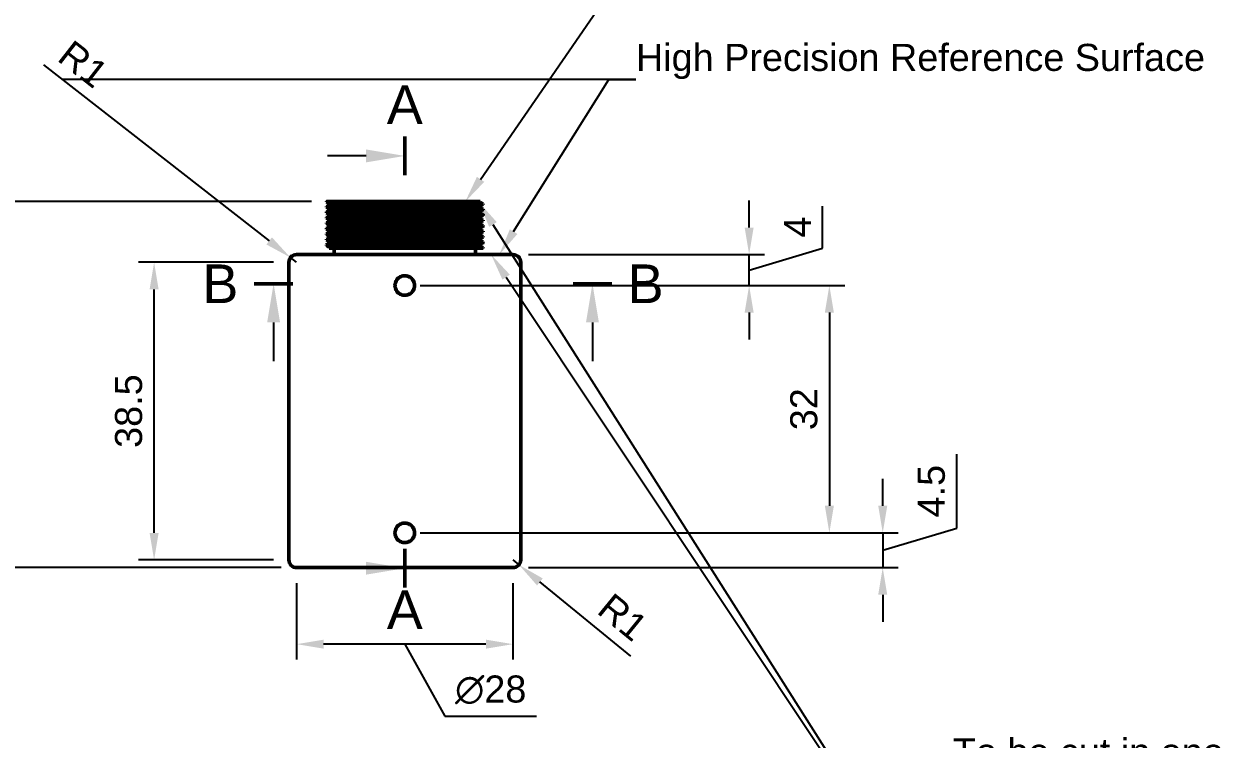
# Model space of a CAD drawing. Header units: millimetres. Extents: x 0 to 420, y 0 to 297.
# Drawn here: x 97.2 to 252.3, y 129.4 to 221.9 of the extents above; entities that cross this region are included whole.
import ezdxf
from ezdxf import colors
from ezdxf.entities.mleader import LeaderData, LeaderLine
from ezdxf.math import Vec2, Vec3

# ---------------------------------------------------------------- set-up
doc = ezdxf.new("R2010")
doc.units = ezdxf.units.MM
doc.header["$LTSCALE"] = 0.75
for name, color, linetype, lineweight in [('Annotations', 7, 'Continuous', 25), ('Dimensions', 7, 'Continuous', 25), ('Visible', 7, 'Continuous', 50)]:
    doc.layers.add(name, color=color, linetype=linetype, lineweight=lineweight)
doc.styles.get("Standard").update_dxf_attribs({"font": 'arial.ttf'})
doc.dimstyles.new('ISO-25', dxfattribs={"dimtxt": 3.5, "dimasz": 3.5, "dimexe": 2, "dimexo": 2, "dimgap": 1.5, "dimtad": 1, "dimzin": 12, "dimdsep": 46, "dimtxsty": 'Standard', "dimcen": 0, "dimclrd": 256, "dimclre": 256, "dimclrt": 256, "dimazin": 3, "dimtp": 0.1, "dimtm": 0.1, "dimtfac": 0.714, "dimtmove": 1, "dimatfit": 3, "dimfxl": 1, "dimtzin": 12, "dimarcsym": 0})

# ---------------------------------------------------------------- blocks, each defined once
blk = doc.blocks.new('*D25')
at = {"layer": 'Defpoints', "color": 0, "transparency": 16777216}
for p in [(114.081286, 191.108781), (131.519978, 191.108781), (131.519978, 152.608781)]:
    blk.add_point(p, dxfattribs=at)
at = {"layer": 'Dimensions', "lineweight": -2, "transparency": 16777216}
for p, q in [((129.519978, 191.108781), (112.081286, 191.108781)), ((114.081286, 156.108781), (114.081286, 187.608781)), ((129.519978, 152.608781), (112.081286, 152.608781))]:
    blk.add_line(p, q, dxfattribs=at)
at = {"layer": 'Dimensions', "transparency": 16777216}
for points in [[(113.497952, 187.608781), (114.664619, 187.608781), (114.081286, 191.108781)], [(113.497952, 156.108781), (114.664619, 156.108781), (114.081286, 152.608781)]]:
    blk.add_solid(points, dxfattribs=at)
at = {"layer": 'Dimensions', "transparency": 16777216, "insert": (110.793087, 171.858781), "char_height": 3.5, "attachment_point": 5, "rotation": 90}
blk.add_mtext('38.5', dxfattribs=at)
blk = doc.blocks.new('*D26')
at = {"layer": 'Defpoints', "color": 0, "transparency": 16777216}
for p in [(82.846948, 198.958781), (136.467244, 198.958781), (132.519978, 151.608781)]:
    blk.add_point(p, dxfattribs=at)
at = {"layer": 'Dimensions', "lineweight": -2, "transparency": 16777216}
for p, q in [((134.467244, 198.958781), (80.846948, 198.958781)), ((82.846948, 155.108781), (82.846948, 195.458781)), ((130.519978, 151.608781), (80.846948, 151.608781))]:
    blk.add_line(p, q, dxfattribs=at)
at = {"layer": 'Dimensions', "transparency": 16777216}
for points in [[(82.263615, 195.458781), (83.430282, 195.458781), (82.846948, 198.958781)], [(82.263615, 155.108781), (83.430282, 155.108781), (82.846948, 151.608781)]]:
    blk.add_solid(points, dxfattribs=at)
at = {"layer": 'Dimensions', "transparency": 16777216, "insert": (79.558749, 175.283781), "char_height": 3.5, "attachment_point": 5, "rotation": 90}
blk.add_mtext('47.35', dxfattribs=at)
blk = doc.blocks.new('*D27')
at = {"layer": 'Defpoints', "color": 0, "transparency": 16777216}
for p in [(132.519978, 151.608781), (160.519978, 151.608781), (132.519978, 141.709286)]:
    blk.add_point(p, dxfattribs=at)
at = {"layer": 'Dimensions', "lineweight": -2, "transparency": 16777216}
for p, q in [((132.519978, 149.608781), (132.519978, 139.709286)), ((160.519978, 149.608781), (160.519978, 139.709286)), ((157.019978, 141.709286), (136.019978, 141.709286)), ((146.519978, 141.709286), (151.725299, 132.408339)), ((151.725299, 132.408339), (163.554084, 132.408339))]:
    blk.add_line(p, q, dxfattribs=at)
at = {"layer": 'Dimensions', "transparency": 16777216}
for points in [[(136.019978, 142.29262), (136.019978, 141.125953), (132.519978, 141.709286)], [(157.019978, 142.29262), (157.019978, 141.125953), (160.519978, 141.709286)]]:
    blk.add_solid(points, dxfattribs=at)
at = {"layer": 'Dimensions', "transparency": 16777216, "insert": (157.639691, 135.79323), "char_height": 3.5, "attachment_point": 5}
blk.add_mtext('∅28', dxfattribs=at)
blk = doc.blocks.new('*D28')
at = {"layer": 'Defpoints', "color": 0, "transparency": 16777216}
for p in [(160.519978, 152.608781), (161.294784, 151.976583)]:
    blk.add_point(p, dxfattribs=at)
at = {"layer": 'Dimensions', "lineweight": -2, "transparency": 16777216}
for p, q in [((160.519978, 152.608781), (161.294784, 151.976583)), ((175.773381, 140.162853), (164.006606, 149.763887))]:
    blk.add_line(p, q, dxfattribs=at)
at = {"layer": 'Dimensions', "transparency": 16777216}
blk.add_solid([(164.375389, 150.215857), (163.637823, 149.311916), (161.294784, 151.976583)], dxfattribs=at)
at = {"layer": 'Dimensions', "transparency": 16777216, "insert": (174.745618, 145.205291), "char_height": 3.5, "attachment_point": 5, "rotation": 320.78745022}
blk.add_mtext('R1', dxfattribs=at)
blk = doc.blocks.new('*D35')
at = {"layer": 'Defpoints', "color": 0, "transparency": 16777216}
for p in [(160.519978, 192.108781), (191.085364, 192.108781), (146.519978, 188.108781)]:
    blk.add_point(p, dxfattribs=at)
at = {"layer": 'Dimensions', "lineweight": -2, "transparency": 16777216}
for p, q in [((191.085364, 195.608781), (191.085364, 199.108781)), ((200.585364, 192.958781), (200.585364, 198.379654)), ((191.085364, 190.108781), (200.585364, 192.958781)), ((162.519978, 192.108781), (193.085364, 192.108781)), ((191.085364, 188.108781), (191.085364, 192.108781)), ((191.085364, 188.108781), (191.085364, 192.108781)), ((148.519978, 188.108781), (193.085364, 188.108781)), ((191.085364, 184.608781), (191.085364, 181.108781))]:
    blk.add_line(p, q, dxfattribs=at)
at = {"layer": 'Dimensions', "transparency": 16777216}
for points in [[(190.50203, 195.608781), (191.668697, 195.608781), (191.085364, 192.108781)], [(190.50203, 184.608781), (191.668697, 184.608781), (191.085364, 188.108781)]]:
    blk.add_solid(points, dxfattribs=at)
at = {"layer": 'Dimensions', "transparency": 16777216, "insert": (197.335364, 195.669218), "char_height": 3.5, "attachment_point": 5, "rotation": 90}
blk.add_mtext('4', dxfattribs=at)
blk = doc.blocks.new('*D36')
at = {"layer": 'Defpoints', "color": 0, "transparency": 16777216}
for p in [(146.519978, 188.108781), (146.519978, 156.108781), (201.467193, 156.108781)]:
    blk.add_point(p, dxfattribs=at)
at = {"layer": 'Dimensions', "lineweight": -2, "transparency": 16777216}
for p, q in [((148.519978, 188.108781), (203.467193, 188.108781)), ((201.467193, 184.608781), (201.467193, 159.608781)), ((148.519978, 156.108781), (203.467193, 156.108781))]:
    blk.add_line(p, q, dxfattribs=at)
at = {"layer": 'Dimensions', "transparency": 16777216}
for points in [[(200.883859, 184.608781), (202.050526, 184.608781), (201.467193, 188.108781)], [(200.883859, 159.608781), (202.050526, 159.608781), (201.467193, 156.108781)]]:
    blk.add_solid(points, dxfattribs=at)
at = {"layer": 'Dimensions', "transparency": 16777216, "insert": (198.178993, 172.108781), "char_height": 3.5, "attachment_point": 5, "rotation": 90}
blk.add_mtext('32', dxfattribs=at)
blk = doc.blocks.new('*D37')
at = {"layer": 'Defpoints', "color": 0, "transparency": 16777216}
for p in [(146.519978, 156.108781), (160.519978, 151.608781), (208.373676, 151.608781)]:
    blk.add_point(p, dxfattribs=at)
at = {"layer": 'Dimensions', "lineweight": -2, "transparency": 16777216}
for p, q in [((217.963205, 156.73564), (217.963205, 166.274862)), ((208.373676, 159.608781), (208.373676, 163.108781)), ((208.373676, 153.858781), (217.963205, 156.73564)), ((148.519978, 156.108781), (210.373676, 156.108781)), ((208.373676, 156.108781), (208.373676, 151.608781)), ((208.373676, 156.108781), (208.373676, 151.608781)), ((162.519978, 151.608781), (210.373676, 151.608781)), ((208.373676, 148.108781), (208.373676, 144.608781))]:
    blk.add_line(p, q, dxfattribs=at)
at = {"layer": 'Dimensions', "transparency": 16777216}
for points in [[(207.790342, 159.608781), (208.957009, 159.608781), (208.373676, 156.108781)], [(207.790342, 148.108781), (208.957009, 148.108781), (208.373676, 151.608781)]]:
    blk.add_solid(points, dxfattribs=at)
at = {"layer": 'Dimensions', "transparency": 16777216, "insert": (214.683362, 161.505251), "char_height": 3.5, "attachment_point": 5, "rotation": 90}
blk.add_mtext('4.5', dxfattribs=at)
blk = doc.blocks.new('*D39')
at = {"layer": 'Defpoints', "color": 0, "transparency": 16777216}
for p in [(131.731363, 191.723668), (132.519978, 191.108781)]:
    blk.add_point(p, dxfattribs=at)
at = {"layer": 'Dimensions', "lineweight": -2, "transparency": 16777216}
for p, q in [((99.774083, 216.640912), (128.971209, 193.875773)), ((132.519978, 191.108781), (131.731363, 191.723668))]:
    blk.add_line(p, q, dxfattribs=at)
at = {"layer": 'Dimensions', "transparency": 16777216}
blk.add_solid([(129.329894, 194.335798), (128.612525, 193.415747), (131.731363, 191.723668)], dxfattribs=at)
at = {"layer": 'Dimensions', "transparency": 16777216, "insert": (104.918823, 216.759763), "char_height": 3.5, "attachment_point": 5, "rotation": 322.05628201}
blk.add_mtext('R1', dxfattribs=at)

msp = doc.modelspace()

# ---------------------------------------------------------------- linework, layer by layer
at = {"layer": 'Annotations', "linetype": 'Continuous', "lineweight": 50}
for p, q in [((146.52, 207.374), (146.52, 202.374)), ((127.046, 188.336), (132.046, 188.336)), ((173.307, 188.336), (168.307, 188.336)), ((146.52, 149.035), (146.52, 154.035))]:
    msp.add_line(p, q, dxfattribs=at)
at = {"layer": 'Annotations'}
for p, q in [((141.52, 204.874), (136.52, 204.874)), ((129.546, 183.336), (129.546, 178.336)), ((170.807, 183.336), (170.807, 178.336)), ((141.52, 151.535), (136.52, 151.535))]:
    msp.add_line(p, q, dxfattribs=at)
for points in [[(141.52, 205.707), (146.52, 204.874), (141.52, 204.041)], [(128.713, 183.336), (129.546, 188.336), (130.379, 183.336)], [(169.973, 183.336), (170.807, 188.336), (171.64, 183.336)], [(141.52, 152.368), (146.52, 151.535), (141.52, 150.701)]]:
    msp.add_solid(points, dxfattribs=at)
at = {"layer": 'Visible', "extrusion": (0, 1, 0)}
for p, q in [((136.374, 198.944, -0.001), (136.374, 198.959, -0.001)), ((136.756, 198.722, -0.195), (136.376, 198.941, -0.195)), ((136.376, 198.329, 0.194), (136.758, 198.55, 0.194)), ((136.756, 198.549, -0.001), (136.756, 198.723, -0.001)), ((156.664, 198.589, 0.194), (156.282, 198.368, 0.194)), ((156.284, 198.9, -0.001), (156.284, 198.959, -0.001)), ((156.284, 198.901, -0.195), (156.664, 198.682, -0.195)), ((156.666, 198.591, -0.001), (156.666, 198.68, -0.001)), ((136.374, 198.238, -0.001), (136.374, 198.327, -0.001)), ((136.374, 197.532, -0.001), (136.374, 197.621, -0.001)), ((136.374, 196.827, -0.001), (136.374, 196.916, -0.001)), ((136.756, 198.016, -0.195), (136.376, 198.236, -0.195)), ((136.376, 197.623, 0.194), (136.758, 197.844, 0.194)), ((136.756, 197.311, -0.195), (136.376, 197.53, -0.195)), ((136.376, 196.918, 0.194), (136.758, 197.139, 0.194)), ((136.756, 197.843, -0.001), (136.756, 198.017, -0.001)), ((136.756, 197.138, -0.001), (136.756, 197.312, -0.001)), ((156.664, 197.883, 0.194), (156.282, 197.662, 0.194)), ((156.664, 197.178, 0.194), (156.282, 196.957, 0.194)), ((156.284, 198.195, -0.001), (156.284, 198.369, -0.001)), ((156.284, 198.196, -0.195), (156.664, 197.976, -0.195)), ((156.284, 197.489, -0.001), (156.284, 197.663, -0.001)), ((156.284, 197.49, -0.195), (156.664, 197.271, -0.195)), ((156.284, 196.784, -0.001), (156.284, 196.958, -0.001)), ((156.666, 197.885, -0.001), (156.666, 197.974, -0.001)), ((156.666, 197.18, -0.001), (156.666, 197.268, -0.001)), ((136.374, 196.121, -0.001), (136.374, 196.21, -0.001)), ((136.374, 195.416, -0.001), (136.374, 195.505, -0.001)), ((136.756, 196.605, -0.195), (136.376, 196.825, -0.195)), ((136.376, 196.212, 0.194), (136.758, 196.433, 0.194)), ((136.756, 195.899, -0.195), (136.376, 196.119, -0.195)), ((136.376, 195.507, 0.194), (136.758, 195.728, 0.194)), ((136.756, 195.194, -0.195), (136.376, 195.414, -0.195)), ((136.756, 196.432, -0.001), (136.756, 196.606, -0.001)), ((136.756, 195.726, -0.001), (136.756, 195.901, -0.001)), ((156.664, 196.472, 0.194), (156.282, 196.251, 0.194)), ((156.664, 195.766, 0.194), (156.282, 195.546, 0.194)), ((156.284, 196.785, -0.195), (156.664, 196.565, -0.195)), ((156.284, 196.078, -0.001), (156.284, 196.252, -0.001)), ((156.284, 196.079, -0.195), (156.664, 195.86, -0.195)), ((156.284, 195.373, -0.001), (156.284, 195.547, -0.001)), ((156.284, 195.374, -0.195), (156.664, 195.154, -0.195)), ((156.666, 196.474, -0.001), (156.666, 196.563, -0.001)), ((156.666, 195.769, -0.001), (156.666, 195.857, -0.001)), ((136.374, 194.71, -0.001), (136.374, 194.799, -0.001)), ((136.374, 194.005, -0.001), (136.374, 194.093, -0.001)), ((136.376, 194.801, 0.194), (136.758, 195.022, 0.194)), ((136.756, 194.488, -0.195), (136.376, 194.708, -0.195)), ((136.376, 194.096, 0.194), (136.758, 194.316, 0.194)), ((136.756, 193.783, -0.195), (136.376, 194.002, -0.195)), ((136.756, 195.021, -0.001), (136.756, 195.195, -0.001)), ((136.756, 194.315, -0.001), (136.756, 194.49, -0.001)), ((156.664, 195.061, 0.194), (156.282, 194.84, 0.194)), ((156.664, 194.355, 0.194), (156.282, 194.134, 0.194)), ((156.284, 194.667, -0.001), (156.284, 194.841, -0.001)), ((156.284, 194.668, -0.195), (156.664, 194.448, -0.195)), ((156.284, 193.961, -0.001), (156.284, 194.136, -0.001)), ((156.284, 193.963, -0.195), (156.664, 193.743, -0.195)), ((156.666, 195.063, -0.001), (156.666, 195.152, -0.001)), ((156.666, 194.357, -0.001), (156.666, 194.446, -0.001)), ((136.374, 193.299, -0.001), (136.374, 193.388, -0.001)), ((136.376, 193.39, 0.194), (136.758, 193.611, 0.194)), ((136.756, 193.077, -0.195), (136.376, 193.297, -0.195)), ((136.756, 193.61, -0.001), (136.756, 193.784, -0.001)), ((136.756, 192.959, -0.001), (136.756, 193.078, -0.001)), ((137.374, 192.109, -0.001), (137.374, 192.959, -0.001)), ((155.666, 192.109, -0.001), (155.666, 192.959, -0.001)), ((156.664, 193.65, 0.194), (156.282, 193.429, 0.194)), ((156.284, 193.256, -0.001), (156.284, 193.43, -0.001)), ((156.284, 193.257, -0.195), (156.664, 193.037, -0.195)), ((156.666, 193.652, -0.001), (156.666, 193.741, -0.001)), ((156.666, 192.959, -0.001), (156.666, 193.035, -0.001)), ((131.52, 152.609, -0.001), (131.52, 191.109, -0.001)), ((161.52, 152.609, -0.001), (161.52, 191.109, -0.001))]:
    msp.add_line(p, q, dxfattribs=at)
at = {"layer": 'Visible', "extrusion": (0, -1, 0)}
for centre, radius, start in [((146.52, -0.001, -198.959), 10.146, 172.22403), ((146.52, -0.001, -192.959), 9.764, 151.56809), ((146.52, -0.001, -192.109), 14, 0)]:
    msp.add_arc(centre, radius, start, 180, dxfattribs=at)
at = {"layer": 'Visible', "extrusion": (0, 1, 0)}
for centre, radius, start in [((-146.52, -0.001, 198.959), 9.764, 120.38699), ((-146.52, -0.001, 192.959), 10.146, 141.04292), ((-146.52, -0.001, 151.609), 14, 0)]:
    msp.add_arc(centre, radius, start, 180, dxfattribs=at)
at = {"layer": 'Visible', "extrusion": (1e-16, 0, -1)}
for centre, start, end in [((-132.52, 191.109, 0.001), 0, 90), ((-160.52, 191.109, 0.001), 90, 180), ((-132.52, 152.609, 0.001), 270, 0), ((-160.52, 152.609, 0.001), 180, 270)]:
    msp.add_arc(centre, 1, start, end, dxfattribs=at)
at = {"layer": 'Visible'}
for points, knots in [([(136.384, 198.236, -0.195), (136.359, 198.251, 1.153), (136.597, 198.266, 2.507), (137.096, 198.281, 3.759), (138.044, 198.309, 6.134), (139.924, 198.337, 8.122), (142.242, 198.366, 9.2), (144.553, 198.394, 10.274), (147.274, 198.422, 10.433), (149.694, 198.45, 9.636), (152.106, 198.478, 8.842), (154.195, 198.506, 7.105), (155.417, 198.534, 4.877), (156.232, 198.553, 3.39), (156.655, 198.572, 1.694), (156.66, 198.591, -0.001)], [46.993743, 46.993743, 46.993743, 46.993743, 47.3925694, 47.3925694, 47.3925694, 48.148481, 48.148481, 48.148481, 48.9018326, 48.9018326, 48.9018326, 49.6529879, 49.6529879, 49.6529879, 50.154503, 50.154503, 50.154503, 50.154503]), ([(156.658, 198.682, -0.196), (156.687, 198.662, 1.581), (156.254, 198.642, 3.368), (155.392, 198.623, 4.922), (154.164, 198.595, 7.135), (152.079, 198.567, 8.856), (149.674, 198.539, 9.643), (147.179, 198.51, 10.459), (144.366, 198.481, 10.256), (142.013, 198.452, 9.089), (139.697, 198.423, 7.941), (137.853, 198.394, 5.874), (136.976, 198.366, 3.442), (136.579, 198.353, 2.341), (136.382, 198.34, 1.17), (136.382, 198.327, 0)], [-52.9300121, -52.9300121, -52.9300121, -52.9300121, -52.4042193, -52.4042193, -52.4042193, -51.6561841, -51.6561841, -51.6561841, -50.8797661, -50.8797661, -50.8797661, -50.1154796, -50.1154796, -50.1154796, -49.7692521, -49.7692521, -49.7692521, -49.7692521]), ([(136.765, 198.723, -0.001), (136.765, 198.737, 1.267), (137.006, 198.752, 2.535), (137.488, 198.767, 3.709), (138.423, 198.795, 5.984), (140.251, 198.823, 7.878), (142.491, 198.851, 8.893), (144.734, 198.88, 9.909), (147.367, 198.908, 10.033), (149.696, 198.936, 9.232), (150.309, 198.944, 9.021), (150.9, 198.951, 8.75), (151.459, 198.959, 8.422)], [69.1150384, 69.1150384, 69.1150384, 69.1150384, 69.5047257, 69.5047257, 69.5047257, 70.260505, 70.260505, 70.260505, 71.0171451, 71.0171451, 71.0171451, 71.2161877, 71.2161877, 71.2161877, 71.2161877]), ([(136.766, 198.55, 0.193), (136.794, 198.565, 1.547), (137.098, 198.581, 2.896), (137.67, 198.596, 4.124), (138.709, 198.625, 6.352), (140.621, 198.653, 8.159), (142.905, 198.681, 9.069), (145.201, 198.71, 9.985), (147.849, 198.738, 9.983), (150.144, 198.767, 9.066), (152.428, 198.795, 8.152), (154.34, 198.823, 6.342), (155.376, 198.851, 4.111), (155.971, 198.868, 2.828), (156.274, 198.884, 1.413), (156.276, 198.9, -0.001)], [69.134956, 69.134956, 69.134956, 69.134956, 69.5511735, 69.5511735, 69.5511735, 70.3065653, 70.3065653, 70.3065653, 71.0661363, 71.0661363, 71.0661363, 71.8219157, 71.8219157, 71.8219157, 72.256631, 72.256631, 72.256631, 72.256631]), ([(136.377, 197.53, -0.195), (136.34, 197.555, 2.059), (137.068, 197.58, 4.323), (138.43, 197.605, 6.122), (139.972, 197.633, 8.161), (142.312, 197.662, 9.579), (144.833, 197.69, 10.004), (147.349, 197.718, 10.428), (150.02, 197.747, 9.859), (152.144, 197.775, 8.444), (154.264, 197.803, 7.032), (155.818, 197.831, 4.793), (156.399, 197.859, 2.312), (156.576, 197.868, 1.555), (156.662, 197.877, 0.778), (156.66, 197.885, 0)], [40.7105577, 40.7105577, 40.7105577, 40.7105577, 41.3775851, 41.3775851, 41.3775851, 42.1334528, 42.1334528, 42.1334528, 42.8879984, 42.8879984, 42.8879984, 43.6413141, 43.6413141, 43.6413141, 43.8713177, 43.8713177, 43.8713177, 43.8713177]), ([(136.381, 196.825, -0.194), (136.366, 196.832, 0.489), (136.419, 196.84, 1.174), (136.544, 196.847, 1.847), (137.006, 196.876, 4.346), (138.448, 196.904, 6.651), (140.493, 196.932, 8.161), (142.536, 196.96, 9.67), (145.161, 196.988, 10.37), (147.684, 197.016, 10.078), (150.206, 197.044, 9.787), (152.601, 197.072, 8.509), (154.246, 197.1, 6.576), (155.792, 197.127, 4.759), (156.662, 197.153, 2.383), (156.666, 197.18, -0.001)], [34.4273724, 34.4273724, 34.4273724, 34.4273724, 34.6296292, 34.6296292, 34.6296292, 35.3812511, 35.3812511, 35.3812511, 36.13236, 36.13236, 36.13236, 36.8829778, 36.8829778, 36.8829778, 37.5881324, 37.5881324, 37.5881324, 37.5881324]), ([(156.664, 197.271, -0.195), (156.667, 197.269, -0.028), (156.666, 197.267, 0.138), (156.661, 197.265, 0.305), (156.585, 197.237, 2.847), (155.511, 197.209, 5.345), (153.719, 197.181, 7.149), (151.927, 197.153, 8.953), (149.437, 197.124, 10.044), (146.897, 197.096, 10.138), (144.358, 197.068, 10.233), (141.794, 197.04, 9.33), (139.874, 197.012, 7.666), (137.955, 196.984, 6.002), (136.698, 196.956, 3.594), (136.43, 196.928, 1.068), (136.393, 196.924, 0.713), (136.375, 196.92, 0.356), (136.376, 196.916, 0)], [-40.3636415, -40.3636415, -40.3636415, -40.3636415, -40.3143487, -40.3143487, -40.3143487, -39.5624647, -39.5624647, -39.5624647, -38.8108454, -38.8108454, -38.8108454, -38.0594852, -38.0594852, -38.0594852, -37.3083787, -37.3083787, -37.3083787, -37.2028814, -37.2028814, -37.2028814, -37.2028814]), ([(156.656, 197.976, -0.195), (156.678, 197.965, 0.844), (156.543, 197.953, 1.885), (156.248, 197.942, 2.882), (155.523, 197.913, 5.327), (153.839, 197.885, 7.475), (151.636, 197.857, 8.761), (149.435, 197.829, 10.047), (146.738, 197.801, 10.459), (144.253, 197.772, 9.889), (141.769, 197.744, 9.319), (139.522, 197.716, 7.775), (138.1, 197.688, 5.66), (136.983, 197.666, 3.999), (136.384, 197.643, 1.999), (136.378, 197.621, -0.001)], [-46.6468268, -46.6468268, -46.6468268, -46.6468268, -46.3396192, -46.3396192, -46.3396192, -45.5854163, -45.5854163, -45.5854163, -44.8315231, -44.8315231, -44.8315231, -44.0779338, -44.0779338, -44.0779338, -43.4860668, -43.4860668, -43.4860668, -43.4860668]), ([(136.756, 197.312, -0.001), (136.756, 197.313, 0.077), (136.757, 197.314, 0.154), (136.759, 197.314, 0.231), (136.817, 197.343, 2.692), (137.848, 197.371, 5.116), (139.579, 197.399, 6.866), (141.309, 197.428, 8.615), (143.721, 197.456, 9.671), (146.179, 197.484, 9.757), (148.637, 197.512, 9.843), (151.115, 197.541, 8.958), (152.963, 197.569, 7.336), (154.854, 197.598, 5.675), (156.062, 197.627, 3.257), (156.255, 197.656, 0.747), (156.269, 197.658, 0.563), (156.278, 197.66, 0.379), (156.281, 197.662, 0.194)], [56.5486678, 56.5486678, 56.5486678, 56.5486678, 56.5724174, 56.5724174, 56.5724174, 57.3286975, 57.3286975, 57.3286975, 58.084577, 58.084577, 58.084577, 58.8400778, 58.8400778, 58.8400778, 59.6135846, 59.6135846, 59.6135846, 59.6703428, 59.6703428, 59.6703428, 59.6703428]), ([(136.759, 197.139, 0.194), (136.762, 197.141, 0.361), (136.769, 197.142, 0.528), (136.781, 197.144, 0.695), (136.957, 197.173, 3.153), (138.104, 197.201, 5.528), (139.92, 197.229, 7.194), (141.734, 197.258, 8.859), (144.198, 197.286, 9.797), (146.66, 197.314, 9.762), (149.121, 197.343, 9.727), (151.555, 197.371, 8.719), (153.321, 197.399, 7.004), (155.086, 197.428, 5.291), (156.165, 197.456, 2.889), (156.274, 197.484, 0.431), (156.281, 197.486, 0.288), (156.284, 197.488, 0.143), (156.283, 197.489, -0.001)], [56.5685854, 56.5685854, 56.5685854, 56.5685854, 56.6199781, 56.6199781, 56.6199781, 57.3771254, 57.3771254, 57.3771254, 58.1338281, 58.1338281, 58.1338281, 58.8901081, 58.8901081, 58.8901081, 59.6459876, 59.6459876, 59.6459876, 59.6902604, 59.6902604, 59.6902604, 59.6902604]), ([(136.76, 198.017, -0.001), (136.767, 198.039, 1.89), (137.321, 198.061, 3.781), (138.361, 198.083, 5.362), (139.714, 198.111, 7.421), (141.874, 198.139, 8.933), (144.271, 198.168, 9.5), (146.665, 198.196, 10.067), (149.27, 198.224, 9.685), (151.401, 198.252, 8.455), (153.617, 198.282, 7.176), (155.293, 198.311, 4.991), (155.953, 198.341, 2.519), (156.156, 198.35, 1.761), (156.262, 198.359, 0.979), (156.275, 198.368, 0.194)], [62.8318531, 62.8318531, 62.8318531, 62.8318531, 63.4133631, 63.4133631, 63.4133631, 64.1701841, 64.1701841, 64.1701841, 64.9261698, 64.9261698, 64.9261698, 65.712422, 65.712422, 65.712422, 65.9535281, 65.9535281, 65.9535281, 65.9535281]), ([(136.762, 196.606, 0), (136.76, 196.615, 0.78), (136.85, 196.624, 1.559), (137.035, 196.633, 2.316), (137.622, 196.662, 4.72), (139.162, 196.69, 6.878), (141.244, 196.718, 8.215), (143.324, 196.747, 9.551), (145.924, 196.775, 10.054), (148.353, 196.804, 9.59), (150.779, 196.832, 9.126), (153.009, 196.861, 7.702), (154.45, 196.889, 5.695), (155.595, 196.912, 4.101), (156.233, 196.934, 2.153), (156.278, 196.957, 0.193)], [50.2654825, 50.2654825, 50.2654825, 50.2654825, 50.5050903, 50.5050903, 50.5050903, 51.2653777, 51.2653777, 51.2653777, 52.0250848, 52.0250848, 52.0250848, 52.7842345, 52.7842345, 52.7842345, 53.3871575, 53.3871575, 53.3871575, 53.3871575]), ([(136.762, 197.844, 0.193), (136.808, 197.867, 2.165), (137.453, 197.89, 4.124), (138.61, 197.912, 5.723), (140.058, 197.941, 7.724), (142.291, 197.969, 9.14), (144.718, 197.997, 9.595), (147.142, 198.026, 10.051), (149.733, 198.054, 9.543), (151.806, 198.083, 8.208), (153.877, 198.111, 6.875), (155.41, 198.139, 4.729), (156, 198.168, 2.338), (156.188, 198.177, 1.574), (156.28, 198.186, 0.787), (156.278, 198.195, 0)], [62.8517707, 62.8517707, 62.8517707, 62.8517707, 63.4582703, 63.4582703, 63.4582703, 64.2170288, 64.2170288, 64.2170288, 64.9747737, 64.9747737, 64.9747737, 65.7315947, 65.7315947, 65.7315947, 65.9734457, 65.9734457, 65.9734457, 65.9734457]), ([(136.376, 195.414, -0.195), (136.331, 195.441, 2.271), (137.219, 195.468, 4.745), (138.828, 195.496, 6.615), (140.481, 195.524, 8.537), (142.877, 195.552, 9.802), (145.396, 195.58, 10.083), (147.915, 195.608, 10.364), (150.53, 195.636, 9.658), (152.565, 195.664, 8.148), (154.6, 195.692, 6.638), (156.034, 195.72, 4.341), (156.496, 195.748, 1.85), (156.609, 195.755, 1.24), (156.664, 195.762, 0.62), (156.662, 195.769, 0)], [21.8610018, 21.8610018, 21.8610018, 21.8610018, 22.5904848, 22.5904848, 22.5904848, 23.3399684, 23.3399684, 23.3399684, 24.0892417, 24.0892417, 24.0892417, 24.8383102, 24.8383102, 24.8383102, 25.0217618, 25.0217618, 25.0217618, 25.0217618]), ([(136.384, 196.119, -0.195), (136.357, 196.136, 1.281), (136.646, 196.152, 2.763), (137.245, 196.168, 4.112), (138.31, 196.197, 6.513), (140.345, 196.226, 8.467), (142.787, 196.255, 9.434), (145.164, 196.284, 10.374), (147.9, 196.312, 10.371), (150.274, 196.34, 9.425), (152.647, 196.369, 8.48), (154.634, 196.397, 6.604), (155.714, 196.425, 4.29), (156.339, 196.441, 2.952), (156.656, 196.458, 1.475), (156.658, 196.474, -0.001)], [28.1441871, 28.1441871, 28.1441871, 28.1441871, 28.5807653, 28.5807653, 28.5807653, 29.3573605, 29.3573605, 29.3573605, 30.1131975, 30.1131975, 30.1131975, 30.8683631, 30.8683631, 30.8683631, 31.3049471, 31.3049471, 31.3049471, 31.3049471]), ([(156.658, 195.86, -0.194), (156.675, 195.851, 0.592), (156.602, 195.842, 1.38), (156.436, 195.833, 2.149), (155.9, 195.805, 4.622), (154.4, 195.777, 6.873), (152.325, 195.749, 8.32), (150.171, 195.72, 9.823), (147.419, 195.691, 10.441), (144.829, 195.662, 10.004), (142.309, 195.634, 9.578), (139.97, 195.606, 8.158), (138.428, 195.577, 6.12), (137.107, 195.553, 4.373), (136.383, 195.529, 2.187), (136.376, 195.505, -0.001)], [-27.7972709, -27.7972709, -27.7972709, -27.7972709, -27.5646035, -27.5646035, -27.5646035, -26.8164798, -26.8164798, -26.8164798, -26.0398845, -26.0398845, -26.0398845, -25.2840476, -25.2840476, -25.2840476, -24.6365108, -24.6365108, -24.6365108, -24.6365108]), ([(156.658, 196.565, -0.196), (156.687, 196.545, 1.575), (156.257, 196.526, 3.355), (155.4, 196.506, 4.907), (154.174, 196.478, 7.126), (152.085, 196.45, 8.854), (149.676, 196.422, 9.642), (147.267, 196.394, 10.431), (144.561, 196.366, 10.272), (142.261, 196.338, 9.208), (139.961, 196.31, 8.144), (138.089, 196.282, 6.186), (137.129, 196.254, 3.841), (136.632, 196.239, 2.625), (136.383, 196.225, 1.312), (136.382, 196.21, -0.001)], [-34.0804562, -34.0804562, -34.0804562, -34.0804562, -33.5564595, -33.5564595, -33.5564595, -32.8067603, -32.8067603, -32.8067603, -32.0572767, -32.0572767, -32.0572767, -31.3080033, -31.3080033, -31.3080033, -30.9196961, -30.9196961, -30.9196961, -30.9196961]), ([(136.759, 195.195, -0.001), (136.765, 195.219, 2.072), (137.439, 195.243, 4.143), (138.674, 195.267, 5.811), (140.141, 195.295, 7.791), (142.384, 195.323, 9.181), (144.811, 195.352, 9.612), (147.237, 195.38, 10.044), (149.82, 195.408, 9.513), (151.88, 195.437, 8.16), (153.939, 195.465, 6.808), (155.452, 195.493, 4.649), (156.02, 195.522, 2.252), (156.18, 195.53, 1.578), (156.265, 195.538, 0.887), (156.276, 195.546, 0.194)], [37.6991118, 37.6991118, 37.6991118, 37.6991118, 38.3366051, 38.3366051, 38.3366051, 39.0939237, 39.0939237, 39.0939237, 39.8510132, 39.8510132, 39.8510132, 40.6078789, 40.6078789, 40.6078789, 40.8207869, 40.8207869, 40.8207869, 40.8207869]), ([(136.76, 195.022, 0.193), (136.809, 195.047, 2.351), (137.586, 195.072, 4.491), (138.95, 195.096, 6.166), (140.507, 195.125, 8.078), (142.814, 195.153, 9.363), (145.26, 195.182, 9.681), (147.705, 195.21, 10), (150.262, 195.238, 9.348), (152.257, 195.267, 7.9), (154.252, 195.295, 6.451), (155.662, 195.323, 4.221), (156.116, 195.352, 1.799), (156.228, 195.359, 1.206), (156.281, 195.366, 0.603), (156.279, 195.373, 0)], [37.7190295, 37.7190295, 37.7190295, 37.7190295, 38.3826686, 38.3826686, 38.3826686, 39.1404624, 39.1404624, 39.1404624, 39.8980158, 39.8980158, 39.8980158, 40.6553344, 40.6553344, 40.6553344, 40.8407045, 40.8407045, 40.8407045, 40.8407045]), ([(136.764, 195.901, -0.001), (136.765, 195.916, 1.323), (137.029, 195.931, 2.646), (137.553, 195.946, 3.862), (138.526, 195.975, 6.121), (140.385, 196.003, 7.983), (142.642, 196.031, 8.96), (144.899, 196.059, 9.937), (147.529, 196.088, 10.017), (149.841, 196.116, 9.181), (152.262, 196.146, 8.305), (154.305, 196.175, 6.43), (155.384, 196.205, 4.093), (155.947, 196.22, 2.873), (156.246, 196.236, 1.536), (156.273, 196.251, 0.193)], [43.9822972, 43.9822972, 43.9822972, 43.9822972, 44.3890461, 44.3890461, 44.3890461, 45.1446856, 45.1446856, 45.1446856, 45.9001399, 45.9001399, 45.9001399, 46.6912664, 46.6912664, 46.6912664, 47.1039722, 47.1039722, 47.1039722, 47.1039722]), ([(136.765, 196.433, 0.194), (136.78, 196.443, 1.036), (136.901, 196.452, 1.875), (137.133, 196.462, 2.685), (137.814, 196.491, 5.067), (139.441, 196.519, 7.166), (141.578, 196.548, 8.42), (143.714, 196.576, 9.674), (146.337, 196.605, 10.071), (148.748, 196.633, 9.505), (151.157, 196.662, 8.941), (153.329, 196.69, 7.422), (154.685, 196.718, 5.352), (155.721, 196.74, 3.773), (156.273, 196.762, 1.886), (156.279, 196.784, -0.001)], [50.2854001, 50.2854001, 50.2854001, 50.2854001, 50.5440921, 50.5440921, 50.5440921, 51.30561, 51.30561, 51.30561, 52.066501, 52.066501, 52.066501, 52.8267884, 52.8267884, 52.8267884, 53.4070751, 53.4070751, 53.4070751, 53.4070751]), ([(136.766, 195.728, 0.193), (136.796, 195.744, 1.613), (137.129, 195.76, 3.027), (137.755, 195.777, 4.302), (138.839, 195.805, 6.51), (140.79, 195.833, 8.279), (143.094, 195.861, 9.142), (145.398, 195.89, 10.006), (148.03, 195.918, 9.954), (150.298, 195.946, 9.002), (152.566, 195.975, 8.051), (154.446, 196.003, 6.209), (155.444, 196.031, 3.961), (155.996, 196.047, 2.718), (156.274, 196.062, 1.359), (156.276, 196.078, -0.001)], [44.0022148, 44.0022148, 44.0022148, 44.0022148, 44.4386002, 44.4386002, 44.4386002, 45.1946266, 45.1946266, 45.1946266, 45.9504568, 45.9504568, 45.9504568, 46.7060963, 46.7060963, 46.7060963, 47.1238898, 47.1238898, 47.1238898, 47.1238898]), ([(136.382, 194.002, -0.196), (136.353, 194.022, 1.552), (136.771, 194.041, 3.309), (137.606, 194.061, 4.846), (138.824, 194.089, 7.086), (140.918, 194.117, 8.835), (143.339, 194.145, 9.634), (145.759, 194.173, 10.433), (148.481, 194.202, 10.275), (150.793, 194.23, 9.202), (153.104, 194.258, 8.129), (154.98, 194.286, 6.152), (155.932, 194.314, 3.789), (156.415, 194.329, 2.588), (156.657, 194.343, 1.294), (156.658, 194.357, -0.001)], [9.2946312, 9.2946312, 9.2946312, 9.2946312, 9.8118287, 9.8118287, 9.8118287, 10.565722, 10.565722, 10.565722, 11.3193113, 11.3193113, 11.3193113, 12.0726023, 12.0726023, 12.0726023, 12.4553912, 12.4553912, 12.4553912, 12.4553912]), ([(136.383, 194.708, -0.194), (136.364, 194.718, 0.674), (136.455, 194.727, 1.545), (136.659, 194.737, 2.389), (137.258, 194.765, 4.86), (138.824, 194.793, 7.082), (140.948, 194.821, 8.478), (143.072, 194.849, 9.874), (145.732, 194.878, 10.429), (148.236, 194.906, 9.999), (150.74, 194.934, 9.569), (153.062, 194.962, 8.16), (154.599, 194.99, 6.137), (155.928, 195.014, 4.388), (156.658, 195.039, 2.195), (156.664, 195.063, -0.001)], [15.5778165, 15.5778165, 15.5778165, 15.5778165, 15.8347804, 15.8347804, 15.8347804, 16.5863997, 16.5863997, 16.5863997, 17.3377598, 17.3377598, 17.3377598, 18.0888664, 18.0888664, 18.0888664, 18.7385765, 18.7385765, 18.7385765, 18.7385765]), ([(156.664, 195.154, -0.195), (156.712, 195.126, 2.329), (155.777, 195.098, 4.859), (154.099, 195.07, 6.745), (152.409, 195.042, 8.644), (149.982, 195.014, 9.869), (147.451, 194.986, 10.103), (144.921, 194.958, 10.336), (142.313, 194.929, 9.575), (140.305, 194.901, 8.019), (138.299, 194.873, 6.464), (136.912, 194.845, 4.131), (136.505, 194.817, 1.625), (136.418, 194.811, 1.088), (136.376, 194.805, 0.544), (136.378, 194.799, 0)], [-21.5140856, -21.5140856, -21.5140856, -21.5140856, -20.7676158, -20.7676158, -20.7676158, -20.015994, -20.015994, -20.015994, -19.2648851, -19.2648851, -19.2648851, -18.5142673, -18.5142673, -18.5142673, -18.3533255, -18.3533255, -18.3533255, -18.3533255]), ([(156.657, 194.448, -0.195), (156.684, 194.431, 1.37), (156.355, 194.414, 2.943), (155.682, 194.396, 4.357), (154.596, 194.368, 6.642), (152.622, 194.34, 8.491), (150.271, 194.312, 9.426), (147.896, 194.284, 10.372), (145.16, 194.256, 10.374), (142.784, 194.228, 9.432), (140.411, 194.199, 8.493), (138.421, 194.171, 6.623), (137.336, 194.143, 4.313), (136.705, 194.126, 2.969), (136.384, 194.11, 1.484), (136.382, 194.093, -0.001)], [-15.2309002, -15.2309002, -15.2309002, -15.2309002, -14.7677849, -14.7677849, -14.7677849, -14.0196599, -14.0196599, -14.0196599, -13.2637922, -13.2637922, -13.2637922, -12.5092466, -12.5092466, -12.5092466, -12.0701402, -12.0701402, -12.0701402, -12.0701402]), ([(136.758, 194.49, 0), (136.757, 194.493, 0.302), (136.77, 194.496, 0.604), (136.798, 194.5, 0.905), (137.028, 194.528, 3.367), (138.233, 194.557, 5.724), (140.095, 194.585, 7.351), (141.956, 194.614, 8.977), (144.452, 194.642, 9.856), (146.921, 194.671, 9.755), (149.39, 194.699, 9.653), (151.805, 194.727, 8.573), (153.525, 194.756, 6.8), (155.227, 194.784, 5.048), (156.232, 194.812, 2.636), (156.282, 194.84, 0.194)], [31.4159265, 31.4159265, 31.4159265, 31.4159265, 31.5088446, 31.5088446, 31.5088446, 32.2684791, 32.2684791, 32.2684791, 33.0278337, 33.0278337, 33.0278337, 33.7869139, 33.7869139, 33.7869139, 34.5376016, 34.5376016, 34.5376016, 34.5376016]), ([(136.76, 194.316, 0.194), (136.767, 194.321, 0.566), (136.794, 194.325, 0.937), (136.844, 194.329, 1.306), (137.175, 194.358, 3.758), (138.479, 194.386, 6.065), (140.408, 194.415, 7.614), (142.337, 194.443, 9.162), (144.87, 194.471, 9.935), (147.335, 194.5, 9.729), (149.798, 194.528, 9.523), (152.167, 194.557, 8.339), (153.811, 194.585, 6.493), (155.386, 194.612, 4.725), (156.281, 194.64, 2.367), (156.284, 194.667, -0.001)], [31.4358442, 31.4358442, 31.4358442, 31.4358442, 31.5501231, 31.5501231, 31.5501231, 32.3103349, 32.3103349, 32.3103349, 33.0702552, 33.0702552, 33.0702552, 33.8298898, 33.8298898, 33.8298898, 34.5575192, 34.5575192, 34.5575192, 34.5575192]), ([(136.764, 193.784, 0), (136.762, 193.795, 0.938), (136.892, 193.806, 1.876), (137.159, 193.816, 2.775), (137.864, 193.845, 5.153), (139.513, 193.873, 7.237), (141.665, 193.902, 8.47), (143.816, 193.93, 9.703), (146.446, 193.959, 10.073), (148.853, 193.987, 9.48), (151.26, 194.016, 8.888), (153.417, 194.044, 7.341), (154.75, 194.073, 5.252), (155.71, 194.093, 3.748), (156.235, 194.114, 1.976), (156.276, 194.134, 0.193)], [25.1327412, 25.1327412, 25.1327412, 25.1327412, 25.4209934, 25.4209934, 25.4209934, 26.1830769, 26.1830769, 26.1830769, 26.9448337, 26.9448337, 26.9448337, 27.7062698, 27.7062698, 27.7062698, 28.2544163, 28.2544163, 28.2544163, 28.2544163]), ([(136.766, 193.611, 0.194), (136.784, 193.622, 1.185), (136.95, 193.634, 2.173), (137.266, 193.645, 3.112), (138.057, 193.674, 5.465), (139.783, 193.702, 7.49), (141.981, 193.731, 8.644), (144.177, 193.759, 9.797), (146.822, 193.788, 10.069), (149.208, 193.816, 9.386), (151.592, 193.845, 8.703), (153.691, 193.873, 7.074), (154.945, 193.902, 4.934), (155.817, 193.922, 3.446), (156.273, 193.942, 1.722), (156.278, 193.961, -0.001)], [25.1526588, 25.1526588, 25.1526588, 25.1526588, 25.4572335, 25.4572335, 25.4572335, 26.2199881, 26.2199881, 26.2199881, 26.9824041, 26.9824041, 26.9824041, 27.7444875, 27.7444875, 27.7444875, 28.2743339, 28.2743339, 28.2743339, 28.2743339]), ([(136.376, 193.297, -0.195), (136.33, 193.324, 2.271), (137.219, 193.352, 4.746), (138.829, 193.379, 6.616), (140.541, 193.408, 8.607), (143.053, 193.437, 9.89), (145.669, 193.466, 10.11), (148.245, 193.495, 10.326), (150.893, 193.523, 9.512), (152.903, 193.552, 7.886), (154.89, 193.58, 6.278), (156.231, 193.608, 3.894), (156.574, 193.637, 1.361), (156.635, 193.642, 0.91), (156.665, 193.647, 0.455), (156.663, 193.652, 0)], [3.0114459, 3.0114459, 3.0114459, 3.0114459, 3.741061, 3.741061, 3.741061, 4.517479, 4.517479, 4.517479, 5.2817654, 5.2817654, 5.2817654, 6.0376029, 6.0376029, 6.0376029, 6.1722059, 6.1722059, 6.1722059, 6.1722059]), ([(156.659, 193.743, -0.194), (156.674, 193.736, 0.463), (156.625, 193.728, 1.122), (156.51, 193.721, 1.77), (156.069, 193.693, 4.262), (154.655, 193.665, 6.569), (152.635, 193.637, 8.095), (150.595, 193.609, 9.636), (147.958, 193.58, 10.363), (145.416, 193.552, 10.085), (142.884, 193.524, 9.808), (140.473, 193.496, 8.536), (138.815, 193.467, 6.601), (137.256, 193.441, 4.782), (136.378, 193.414, 2.394), (136.374, 193.388, -0.001)], [-8.9477149, -8.9477149, -8.9477149, -8.9477149, -8.7531751, -8.7531751, -8.7531751, -8.0046757, -8.0046757, -8.0046757, -7.248764, -7.248764, -7.248764, -6.4954125, -6.4954125, -6.4954125, -5.7869549, -5.7869549, -5.7869549, -5.7869549]), ([(136.764, 193.078, -0.001), (136.766, 193.095, 1.45), (137.085, 193.112, 2.901), (137.711, 193.128, 4.211), (138.772, 193.157, 6.429), (140.702, 193.185, 8.217), (142.995, 193.213, 9.104), (145.287, 193.242, 9.992), (147.918, 193.27, 9.97), (150.195, 193.298, 9.045), (152.57, 193.328, 8.08), (154.532, 193.357, 6.14), (155.524, 193.387, 3.777), (155.999, 193.401, 2.644), (156.249, 193.415, 1.421), (156.273, 193.429, 0.194)], [18.8495559, 18.8495559, 18.8495559, 18.8495559, 19.2955066, 19.2955066, 19.2955066, 20.0509341, 20.0509341, 20.0509341, 20.8062714, 20.8062714, 20.8062714, 21.5939264, 21.5939264, 21.5939264, 21.971231, 21.971231, 21.971231, 21.971231]), ([(137.934, 192.959, 4.648), (139.105, 192.987, 6.811), (141.123, 193.015, 8.5), (143.458, 193.044, 9.271), (145.793, 193.072, 10.042), (148.42, 193.1, 9.887), (150.648, 193.128, 8.847), (152.876, 193.157, 7.808), (154.682, 193.185, 5.894), (155.592, 193.213, 3.61), (156.047, 193.227, 2.465), (156.276, 193.242, 1.232), (156.276, 193.256, -0.001)], [19.3457863, 19.3457863, 19.3457863, 19.3457863, 20.1013982, 20.1013982, 20.1013982, 20.8569173, 20.8569173, 20.8569173, 21.6123447, 21.6123447, 21.6123447, 21.9911486, 21.9911486, 21.9911486, 21.9911486]), ([(146.52, 186.844, 14.999), (146.361, 186.844, 14.999), (146.192, 186.876, 14.997), (145.88, 187.005, 14.987), (145.738, 187.102, 14.979), (145.514, 187.327, 14.966), (145.416, 187.469, 14.959), (145.287, 187.781, 14.949), (145.255, 187.95, 14.946), (145.255, 188.109, 14.946), (145.255, 188.268, 14.946), (145.287, 188.437, 14.949), (145.416, 188.749, 14.959), (145.514, 188.891, 14.966), (145.738, 189.115, 14.979), (145.88, 189.212, 14.987), (146.192, 189.342, 14.997), (146.361, 189.373, 14.999), (146.679, 189.373, 14.999), (146.848, 189.342, 14.997), (147.16, 189.212, 14.987), (147.302, 189.115, 14.979), (147.526, 188.891, 14.966), (147.624, 188.749, 14.959), (147.753, 188.437, 14.949), (147.784, 188.268, 14.946), (147.784, 187.95, 14.946), (147.753, 187.781, 14.949), (147.624, 187.469, 14.959), (147.526, 187.327, 14.966), (147.302, 187.102, 14.979), (147.16, 187.005, 14.987), (146.848, 186.876, 14.997), (146.679, 186.844, 14.999), (146.52, 186.844, 14.999)], [-0.19062522, -0.19062522, -0.19062522, -0.19062522, -0.14296896, -0.14296896, -0.09531269, -0.09531269, -0.04765635, -0.04765635, 0, 0, 0, 0.04765635, 0.04765635, 0.09531269, 0.09531269, 0.14296896, 0.14296896, 0.19062522, 0.19062522, 0.23828148, 0.23828148, 0.28593775, 0.28593775, 0.33359409, 0.33359409, 0.38125044, 0.38125044, 0.42890679, 0.42890679, 0.47656313, 0.47656313, 0.5242194, 0.5242194, 0.57187566, 0.57187566, 0.57187566, 0.57187566]), ([(146.52, 154.844, 14.999), (146.361, 154.844, 14.999), (146.192, 154.876, 14.997), (145.88, 155.005, 14.987), (145.738, 155.102, 14.979), (145.514, 155.327, 14.966), (145.416, 155.469, 14.959), (145.287, 155.781, 14.949), (145.255, 155.95, 14.946), (145.255, 156.109, 14.946), (145.255, 156.268, 14.946), (145.287, 156.437, 14.949), (145.416, 156.749, 14.959), (145.514, 156.891, 14.966), (145.738, 157.115, 14.979), (145.88, 157.212, 14.987), (146.192, 157.342, 14.997), (146.361, 157.373, 14.999), (146.679, 157.373, 14.999), (146.848, 157.342, 14.997), (147.16, 157.212, 14.987), (147.302, 157.115, 14.979), (147.526, 156.891, 14.966), (147.624, 156.749, 14.959), (147.753, 156.437, 14.949), (147.784, 156.268, 14.946), (147.784, 155.95, 14.946), (147.753, 155.781, 14.949), (147.624, 155.469, 14.959), (147.526, 155.327, 14.966), (147.302, 155.102, 14.979), (147.16, 155.005, 14.987), (146.848, 154.876, 14.997), (146.679, 154.844, 14.999), (146.52, 154.844, 14.999)], [-0.19062522, -0.19062522, -0.19062522, -0.19062522, -0.14296896, -0.14296896, -0.09531269, -0.09531269, -0.04765635, -0.04765635, 0, 0, 0, 0.04765635, 0.04765635, 0.09531269, 0.09531269, 0.14296896, 0.14296896, 0.19062522, 0.19062522, 0.23828148, 0.23828148, 0.28593775, 0.28593775, 0.33359409, 0.33359409, 0.38125044, 0.38125044, 0.42890679, 0.42890679, 0.47656313, 0.47656313, 0.5242194, 0.5242194, 0.57187566, 0.57187566, 0.57187566, 0.57187566])]:
    msp.add_open_spline(points, degree=3, knots=knots, dxfattribs=at)
for points in [[(136.379, 198.941, -0.194), (136.368, 198.947, 0.329), (136.396, 198.953, 0.853), (136.467, 198.959, 1.372)], [(156.663, 193.037, -0.195), (156.704, 193.011, 2.167), (155.896, 192.985, 4.54), (154.41, 192.959, 6.379)]]:
    msp.add_open_spline(points, degree=3, dxfattribs=at)
at = {"layer": 'Visible', "extrusion": (0, 1, 0)}
for points, knots in [([(136.467, 198.959, 1.372), (136.67, 198.959, 2.672), (137.124, 198.959, 3.921), (138.482, 198.959, 6.164), (139.37, 198.959, 7.139), (141.462, 198.959, 8.687), (142.644, 198.959, 9.248), (145.148, 198.959, 9.881), (146.445, 198.959, 9.951), (148.381, 198.959, 9.675), (149.032, 198.959, 9.513), (150.288, 198.959, 9.06), (150.891, 198.959, 8.77), (151.459, 198.959, 8.422)], [0, 0, 0, 0, 0.3948388, 0.3948388, 0.7867821, 0.7867821, 1.1758293, 1.1758293, 1.5619801, 1.5619801, 1.7628916, 1.7628916, 1.9629962, 1.9629962, 1.9629962, 1.9629962]), ([(154.41, 192.959, 6.379), (153.966, 192.959, 6.907), (153.469, 192.959, 7.388), (152.387, 192.959, 8.24), (151.806, 192.959, 8.61), (150.023, 192.959, 9.5), (148.752, 192.959, 9.851), (146.158, 192.959, 10.042), (144.859, 192.959, 9.885), (142.405, 192.959, 9.084), (141.272, 192.959, 8.451), (139.321, 192.959, 6.79), (138.519, 192.959, 5.782), (137.934, 192.959, 4.648)], [-1.9614105, -1.9614105, -1.9614105, -1.9614105, -1.7545765, -1.7545765, -1.5485484, -1.5485484, -1.1570703, -1.1570703, -0.7684859, -0.7684859, -0.3827956, -0.3827956, 0, 0, 0, 0])]:
    msp.add_open_spline(points, degree=3, knots=knots, dxfattribs=at)

# ---------------------------------------------------------------- texts
at = {"layer": 'Annotations', "char_height": 5, "attachment_point": 5}
for s, insert in [('A', (146.52, 211.508)), ('B', (122.658, 188.336)), ('B', (177.694, 188.336)), ('A', (146.52, 146.157))]:
    msp.add_mtext(s, dxfattribs=dict(at, insert=insert))

# ---------------------------------------------------------------- dimensions: what is measured, and where the dimension line sits
at = {"layer": 'Dimensions'}
for center, mpoint, picture, middle in [((132.52, 191.109), (131.731, 191.724), '*D39', (102.916, 214.191)), ((160.52, 152.609), (161.295, 151.977), '*D28', (172.686, 142.682))]:
    dim = msp.add_radius_dim(center=center, mpoint=mpoint, dimstyle='ISO-25', override={"dimlfac": 1, "dimse1": 1, "dimclrd": 256, "dimclre": 256}, dxfattribs=at)
    dim.commit()
    dim.dimension.update_dxf_attribs({"geometry": picture, "text_midpoint": middle, "dimtype": 164})
for base, p1, p2, angle, picture, middle in [((82.847, 198.959), (132.52, 151.609), (136.467, 198.959), 270, '*D26', (79.559, 175.284)), ((191.085, 192.109), (146.52, 188.109), (160.52, 192.109), 90, '*D35', (197.335, 194.459)), ((208.374, 151.609), (146.52, 156.109), (160.52, 151.609), 270, '*D37', (214.683, 158.236))]:
    dim = msp.add_linear_dim(base=base, p1=p1, p2=p2, angle=angle, dimstyle='ISO-25', override={"dimlfac": 1, "dimclrd": 256, "dimclre": 256}, dxfattribs=at)
    dim.commit()
    dim.dimension.update_dxf_attribs({"geometry": picture, "text_midpoint": middle})
for p1, p2, distance, picture, middle in [((131.52, 152.609), (131.52, 191.109), 17.439, '*D25', (110.793, 171.859)), ((146.52, 188.109), (146.52, 156.109), 54.947, '*D36', (198.179, 172.109))]:
    dim = msp.add_aligned_dim(p1=p1, p2=p2, distance=distance, dimstyle='ISO-25', override={"dimlfac": 1, "dimclrd": 256, "dimclre": 256}, dxfattribs=at)
    dim.commit()
    dim.dimension.update_dxf_attribs({"geometry": picture, "text_midpoint": middle})
dim = msp.add_linear_dim(base=(132.52, 141.709), p1=(160.52, 151.609), p2=(132.52, 151.609), angle=180, text='∅<>', dimstyle='ISO-25', override={"dimlfac": 1}, dxfattribs=at)
dim.commit()
dim.dimension.update_dxf_attribs({"geometry": '*D27', "text_midpoint": (153.225, 132.408), "dimtype": 161})

# ---------------------------------------------------------------- leaders
at = {"layer": 'Annotations'}
ml = msp.add_multileader_mtext('Standard', dxfattribs=at)
ml.set_content('0.8"-36 RMS Thread', color=256)
ml.set_leader_properties()
ml.build(insert=Vec2(0, 0))
ml.multileader.update_dxf_attribs({"text_left_attachment_type": 5, "text_right_attachment_type": 5, "dogleg_length": 3.5, "arrow_head_size": 3.5})
ctx = ml.context
ctx.base_point, ctx.char_height, ctx.arrow_head_size, ctx.landing_gap_size, ctx.plane_origin = Vec3(177.197, 227.082), 3.5, 3.5, 0, Vec3(154.585, 199.033)
ctx.left_attachment, ctx.right_attachment = 5, 5
notes = []
notes.append((ctx, [(0, (1, 1, 0), (173.697, 227.082), (1, 0), 3.5, [(0, [(154.35, 198.959)], 0, [])])]))
ctx.mtext.insert, ctx.mtext.flow_direction = Vec3(177.197, 231.342), 5
ml = msp.add_multileader_mtext('Standard', dxfattribs=at)
ml.set_content('High Precision Reference Surface', color=256)
ml.set_leader_properties()
ml.build(insert=Vec2(0, 0))
ml.multileader.update_dxf_attribs({"text_left_attachment_type": 5, "text_right_attachment_type": 5, "dogleg_length": 3.5, "arrow_head_size": 3.5})
ctx = ml.context
ctx.base_point, ctx.char_height, ctx.arrow_head_size, ctx.landing_gap_size, ctx.plane_origin = Vec3(176.437, 214.781), 3.5, 3.5, 0, Vec3(158.757, 192.175)
ctx.left_attachment, ctx.right_attachment = 5, 5
notes.append((ctx, [(0, (1, 1, 0), (172.937, 214.781), (1, 0), 3.5, [(0, [(158.75, 192.109)], 0, [])])]))
ctx.mtext.insert, ctx.mtext.flow_direction = Vec3(176.437, 219.369), 5
ml = msp.add_multileader_mtext('Standard', dxfattribs=at)
ml.set_content('', color=256)
ml.set_leader_properties()
ml.build(insert=Vec2(0, 0))
ml.multileader.update_dxf_attribs({"text_left_attachment_type": 5, "text_right_attachment_type": 5, "dogleg_length": 3.5, "arrow_head_size": 3.5})
ctx = ml.context
ctx.base_point, ctx.char_height, ctx.arrow_head_size, ctx.landing_gap_size, ctx.plane_origin = Vec3(217.421, 107.743), 3.5, 3.5, 0, Vec3(156.086, 199.033)
ctx.left_attachment, ctx.right_attachment = 5, 5
notes.append((ctx, [(0, (1, 1, 0), (213.921, 107.743), (1, 0), 3.5, [(0, [(156.059, 198.959)], 0, [])])]))
ctx.mtext.insert, ctx.mtext.flow_direction = Vec3(217.421, 111.243), 5
ml = msp.add_multileader_mtext('Standard', dxfattribs=at)
ml.set_content('To be cut in one\\Psession without\\Premoving from \\Pthe laith', color=256)
ml.set_leader_properties()
ml.build(insert=Vec2(0, 0))
ml.multileader.update_dxf_attribs({"text_left_attachment_type": 5, "text_right_attachment_type": 5, "dogleg_length": 3.5, "arrow_head_size": 3.5})
ctx = ml.context
ctx.base_point, ctx.char_height, ctx.arrow_head_size, ctx.landing_gap_size, ctx.plane_origin = Vec3(217.442, 107.751), 3.5, 3.5, 0, Vec3(157.699, 192.175)
ctx.left_attachment, ctx.right_attachment = 5, 5
notes.append((ctx, [(0, (1, 1, 0), (213.942, 107.751), (1, 0), 3.5, [(0, [(157.692, 192.109)], 0, [])])]))
ctx.mtext.insert, ctx.mtext.flow_direction = Vec3(217.442, 129.511), 5
for ctx, leaders in notes:
    for number, flags, end, landing, length, lines in leaders:
        leader = LeaderData()
        leader.index, (leader.has_last_leader_line, leader.has_dogleg_vector, leader.attachment_direction) = number, flags
        leader.last_leader_point, leader.dogleg_vector, leader.dogleg_length = Vec3(end), Vec3(landing), length
        for number, points, colour, breaks in lines:
            line = LeaderLine()
            line.index, line.vertices, line.color, line.breaks = number, Vec3.list(points), colors.encode_raw_color(colour), breaks
            leader.lines.append(line)
        ctx.leaders.append(leader)

doc.saveas('drawing.dxf')
